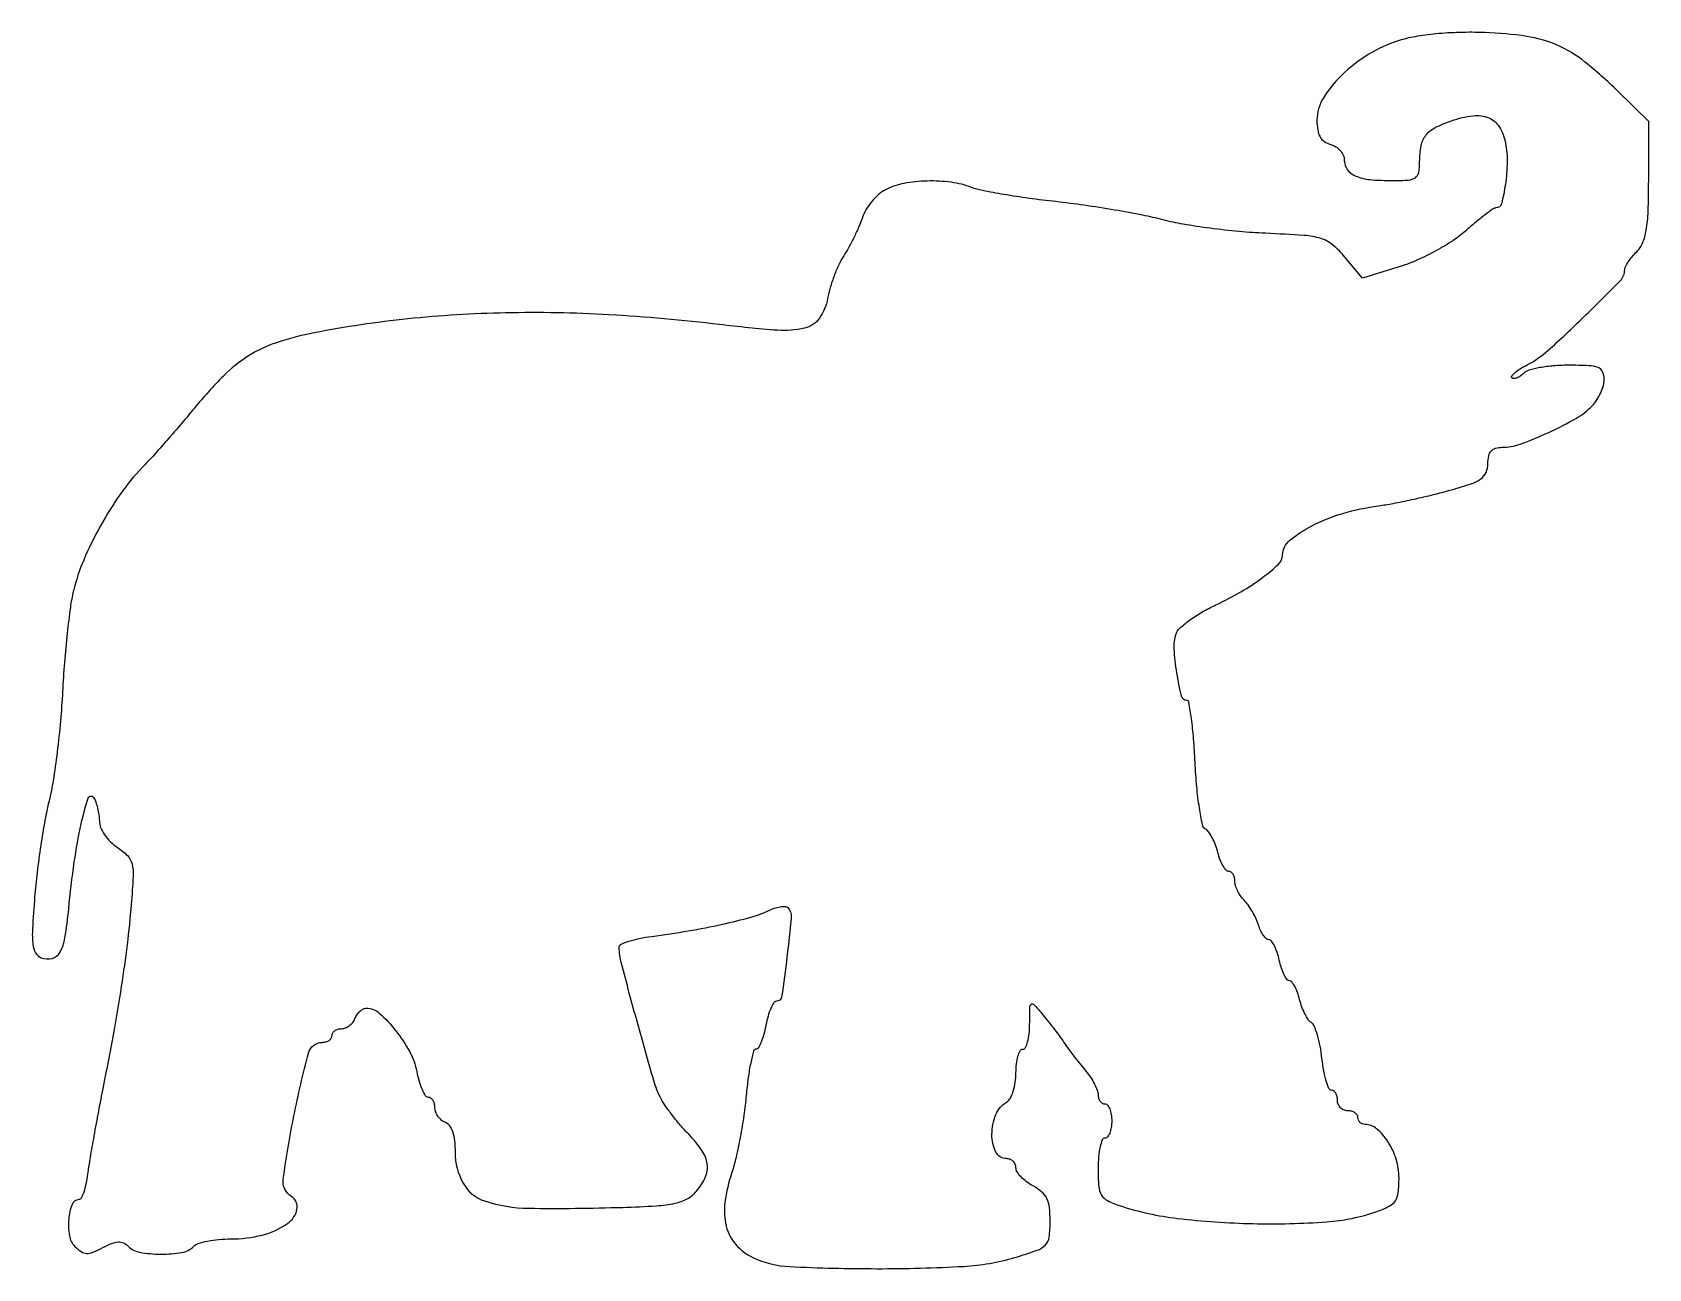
# Model space of a CAD drawing. Extents: x 0 to 236, y 0 to 181.
import ezdxf

# ---------------------------------------------------------------- set-up
doc = ezdxf.new("R2010")
doc.units = 0

msp = doc.modelspace()

# ---------------------------------------------------------------- linework, layer by layer
msp.add_lwpolyline([(199.881916, 179.433085, 0.059838), (195.509367, 177.434871, 0.056089), (191.628484, 174.421366, 0.061439), (188.894874, 171.011521, 0.139148), (188, 167.858243, 0.037444), (188.109008, 166.404667, 0.090529), (188.457111, 165.389285, 0.115311), (189.076822, 164.711196, 0.086456), (190, 164.289749, -0.077841), (190.764301, 163.956517, -0.072227), (191.4125, 163.39856, -0.075828), (191.84952, 162.708435, -0.103654), (192, 161.990357, 0.156383), (192.439326, 160.620062, 0.138562), (193.612734, 159.680993, 0.077376), (195.726848, 159.152184, 0.022669), (199.081787, 159, 0.016707), (201.403871, 159.077613, 0.136669), (202.394781, 159.42644, 0.199026), (202.872973, 160.176201, 0.04234), (203.015313, 161.75, -0.044881), (203.239955, 164.100817, -0.119366), (203.926863, 165.628399, -0.1104), (205.274472, 166.742216, -0.035341), (207.681815, 167.76041, -0.051097), (210.826029, 168.487912, -0.130886), (213.12233, 168.175962, -0.160253), (214.674426, 166.833451, -0.08884), (215.571983, 164.467987, -0.050161), (215.811276, 161.666457, -0.03299), (215.549278, 158.438376, -0.027072), (214.97515, 155.621592, -0.34097), (214.170545, 154.999218, 0.155224), (213.756204, 154.866879, 0.007625), (212.582785, 154.007011, 0.011748), (211.208934, 152.916023, 0.008161), (209.70702, 151.622589, -0.036909), (207.850993, 150.201376, -0.019886), (205.378527, 148.719503, -0.019703), (202.725304, 147.402406, -0.029166), (200.298035, 146.480292), (194.68203, 144.713842), (192.091015, 147.810654, 0.044111), (190.284265, 149.619311, 0.101863), (188.601538, 150.527114, 0.055831), (186.126465, 150.977914, 0.006503), (180.5, 151.291117, -0.012467), (176.61502, 151.553884, -0.009527), (172.38125, 152.027994, -0.00965), (168.431079, 152.624481, -0.022322), (165.5, 153.260891, 0.016145), (162.527912, 153.94474, 0.006463), (158.420692, 154.696121, 0.006388), (153.96918, 155.392776, 0.008015), (149.825759, 155.919455, -0.006601), (145.928277, 156.403678, -0.007559), (142.217574, 156.971806, -0.006904), (139.088564, 157.54394, -0.042191), (137.51066, 157.995947, 0.057903), (134.539714, 158.747103, 0.03874), (131.034818, 158.938396, 0.039238), (127.634559, 158.592581, 0.071993), (125, 157.709186, 0.064388), (123.968762, 157.009921, 0.038578), (122.937549, 155.94478, 0.03803), (122.059793, 154.705009, 0.053178), (121.48953, 153.473928, -0.019696), (120.982106, 152.153643, -0.012098), (120.286629, 150.639216, -0.012125), (119.524709, 149.171945, -0.021127), (118.813506, 148, 0.038126), (118.125496, 146.77426, 0.018939), (117.435398, 145.130075, 0.01868), (116.845526, 143.362878, 0.026019), (116.460937, 141.740681, -0.110057), (115.250617, 138.877894, -0.181008), (113.097179, 137.425292, -0.078501), (109.113599, 137.111448, -0.010332), (100.648857, 137.949833, 0.015567), (84.462816, 139.382028, 0.01939), (69.365965, 139.659029, 0.020561), (55.097366, 138.779759, 0.022618), (41.400867, 136.739304, 0.031364), (35.908934, 135.302858, 0.060583), (31.80416, 133.372667, 0.056759), (28.114146, 130.425355, 0.024451), (23.887678, 125.745572, -0.004909), (21.999841, 123.483532, -0.003651), (19.873111, 121.02216, -0.003691), (17.832828, 118.729759, -0.008345), (16.246927, 117.031993, 0.038523), (13.107851, 113.236539, 0.026414), (10.131959, 108.502569, 0.026543), (7.695417, 103.526211, 0.04147), (6.198764, 99, 0.024996), (5.746795, 96.604354, 0.007056), (5.282872, 92.832362, 0.007093), (4.878725, 88.549313, 0.007433), (4.603498, 84.322936, -0.009778), (4.301597, 79.999701, -0.008177), (3.816566, 75.424897, -0.00827), (3.235283, 71.255418, -0.022271), (2.642075, 68.322936, 0.016363), (2.038272, 65.509476, 0.007383), (1.422346, 61.785625, 0.0073), (0.88708, 57.831487, 0.009893), (0.52665, 54.245149, 0.005976), (0.209193, 49.612959, 0.041374), (0.26883, 47.339573, 0.10089), (0.673903, 46.075129, 0.175072), (1.498071, 45.362367, 0.153969), (3.075696, 45.266218, 0.206661), (4.200959, 46.125655, 0.087594), (4.960036, 48.297636, 0.016218), (5.507102, 52.513464, -0.010914), (6.323849, 59.377096, -0.019683), (7.335775, 64.949845, -0.023177), (8.359356, 68.716598, -0.635614), (9.13522, 68.81545, -0.054842), (9.456564, 68.159548, -0.026154), (9.72884, 67.25926, -0.025555), (9.91769, 66.278847, -0.033018), (9.984687, 65.36501, 0.09761), (10.178299, 64.418525, 0.050655), (10.756301, 63.354439, 0.047373), (11.602479, 62.336465, 0.050689), (12.607562, 61.52148, -0.05243), (14.095145, 60.306665, -0.13635), (14.764441, 59.110685, -0.073091), (14.933425, 57.303763, -0.008107), (14.647275, 53.15647, -0.009081), (14.039652, 47.293179, -0.008027), (13.197876, 41.208853, -0.006881), (12.03597, 34.328485, -0.003862), (10.444785, 26, 0.002656), (9.761676, 22.470705, 0.00257), (9.108335, 18.895313, 0.002538), (8.565457, 15.742647, 0.009445), (8.271307, 13.75, -0.019395), (8.029864, 12.312924, -0.030211), (7.700283, 11.101563, -0.030435), (7.336972, 10.209859, -0.288379), (7.003373, 10, 0.311096), (5.994962, 9.305346, 0.069658), (5.502661, 7.157204, 0.063553), (5.60162, 4.729524, 0.15567), (6.412267, 3.159162, 0.048759), (7.336447, 2.39957, 0.138448), (8.121952, 2.143292, 0.109021), (9.041092, 2.307662, 0.024318), (10.490694, 2.99502, -0.026461), (11.805736, 3.611688, -0.084217), (12.750124, 3.820434, -0.120797), (13.51177, 3.673223, -0.088743), (14.220206, 3.179794, 0.155122), (15.915751, 2.302224, 0.041337), (18.983415, 2.034072, 0.041279), (22.050154, 2.273604, 0.157518), (23.736364, 3.136364, -0.117926), (24.450667, 3.574926, -0.028218), (25.806051, 3.934676, -0.027449), (27.451656, 4.180248, -0.024155), (29.186364, 4.258277, 0.062564), (33.790778, 4.821022, 0.090814), (37.50715, 6.515148, 0.192297), (38.876211, 8.595708, 0.31462), (38.073646, 10.454484, -0.29632), (36.87225, 12.999353, -0.015689), (38.43165, 22.280623, -0.015319), (40.56057, 31.436053, -0.340205), (42.593072, 33, 0.069357), (43.130801, 33.074951, 0.08544), (43.586715, 33.29375, 0.100009), (43.891547, 33.618662, 0.139435), (44, 34, -0.138107), (44.107379, 34.381338, -0.100138), (44.409197, 34.70625, -0.085896), (44.860624, 34.925009, -0.070083), (45.393011, 35, 0.096313), (45.968559, 35.111903, 0.06686), (46.545909, 35.440625, 0.064359), (47.037471, 35.926569, 0.074185), (47.361626, 36.5, -0.059636), (47.664288, 37.07358, -0.059677), (48.093712, 37.559375, -0.065446), (48.578938, 37.8892, -0.117103), (49.045538, 38, -0.18638), (50.905378, 37.281777, -0.04092), (53.288701, 34.733377, -0.042434), (55.367235, 31.597414, -0.078929), (56.390559, 28.731677, 0.023231), (56.728166, 27.302028, 0.034771), (57.165421, 26.09618, 0.037686), (57.632457, 25.22628, 0.256072), (58.045313, 25, -0.157721), (58.409436, 24.88221, -0.097207), (58.719561, 24.550156, -0.07915), (58.928936, 24.05423, -0.060453), (59, 23.468615, 0.088478), (59.112085, 22.840167, 0.06652), (59.440625, 22.217991, 0.065663), (59.926585, 21.696157, 0.081035), (60.5, 21.361626, -0.146602), (61.143229, 20.864947, -0.074041), (61.615362, 19.945345, -0.054277), (61.906851, 18.629866, -0.02741), (62, 16.931966, 0.12756), (63.176337, 12.396087, 0.188614), (66.308981, 9.80824, 0.076857), (72.746315, 8.741696, 0.010348), (86.5, 8.878106, 0.007413), (91.446781, 9.10304, 0.037858), (94.171921, 9.475807, 0.07066), (95.921536, 10.119843, 0.091882), (97.25, 11.18764, 0.071386), (98.571135, 13.258019, 0.139867), (98.85622, 15.176604, 0.117632), (98.09026, 17.183461, 0.042717), (96.151833, 19.560162, -0.014811), (94.975314, 20.848819, -0.012182), (93.795477, 22.290171, -0.012365), (92.77637, 23.667927, -0.031698), (92.129748, 24.725525, -0.051061), (91.038383, 27.431557, -0.003054), (88.644813, 35.907998, -0.00258), (86.315359, 44.527615, -0.064787), (86, 46.951227, -0.295009), (86.255398, 47.34642, -0.027229), (87.395313, 47.787064, -0.028229), (88.929596, 48.191894, -0.018014), (90.75, 48.495969, 0.009932), (96.088621, 49.299264, 0.011896), (101.077348, 50.274234, 0.012208), (105.251544, 51.301076, 0.047051), (107.748493, 52.239954, -0.031169), (108.655016, 52.614039, -0.041426), (109.519456, 52.831317, -0.047089), (110.229983, 52.880662, -0.192482), (110.619843, 52.71349, -0.221916), (111.127653, 51.316463, -0.007983), (110.52148, 45.513119, -0.006629), (109.737449, 39.666175, -0.371912), (108.965719, 39, 0.258547), (108.586564, 38.789896, 0.036579), (108.154807, 37.971875, 0.034085), (107.749176, 36.840928, 0.0227), (107.434022, 35.5, -0.020978), (107.123708, 34.158956, -0.031821), (106.732618, 33.028125, -0.032924), (106.321139, 32.20262, -0.266707), (105.968303, 32, 0.341038), (105.623617, 31.733955, 0.012428), (105.219349, 30.017188, 0.018129), (104.844864, 27.837701, 0.011155), (104.554876, 25.25, -0.013501), (104.214289, 22.334436, -0.010198), (103.688892, 19.153343, -0.01033), (103.07218, 16.183363, -0.02342), (102.455453, 13.974145, 0.04638), (101.452562, 9.619738, 0.094089), (101.641401, 6.12291, 0.11837), (103.018706, 3.459298, 0.10409), (105.514059, 1.560353, 0.099595), (110.944985, 0.205212, 0.011358), (123.640044, -0.09037, 0.013637), (136.368062, 0.249647, 0.058741), (143.818499, 1.538741, 0.012222), (147.079451, 2.594525, 0.116032), (148.306979, 3.37889, 0.163466), (148.855421, 4.522679, 0.030771), (149, 6.869761, 0.029351), (148.883627, 8.850504, 0.084216), (148.496989, 10.16822, 0.101459), (147.747523, 11.142581, 0.055433), (146.5, 12, -0.038233), (145.543363, 12.610243, -0.043483), (144.734375, 13.335921, -0.048383), (144.173639, 14.064377, -0.140753), (144, 14.66898, 0.103788), (143.893428, 15.176861, 0.098941), (143.590803, 15.609013, 0.096758), (143.138712, 15.898617, 0.094484), (142.606989, 16, -0.287166), (141.060413, 16.968081, -0.115143), (140.484611, 19.507755, -0.094593), (141.062683, 22.435335, -0.163777), (142.659473, 24.29969, 0.13805), (143.175284, 24.843966, 0.044691), (143.60622, 25.878, 0.040622), (143.90111, 27.170339, 0.035801), (144, 28.54969, -0.027422), (144.07256, 29.871736, -0.043137), (144.29375, 30.986471, -0.053257), (144.614451, 31.769972, -0.275647), (145, 32, 0.28368), (145.386134, 32.238251, 0.049521), (145.70625, 33.073072, 0.040954), (145.927511, 34.253191, 0.025875), (146, 35.65301, -0.004625), (146.022673, 38.104108, -0.20629), (146.228803, 38.55911, -0.410792), (146.594951, 38.544091, -0.011494), (147.75, 37.246281, -0.007988), (148.528811, 36.299377, -0.004764), (149.426563, 35.149294, -0.004768), (150.299303, 33.986203, -0.00823), (151, 33, 0.00823), (151.700697, 32.013797, 0.004768), (152.573437, 30.850706, 0.004764), (153.471189, 29.700623, 0.007988), (154.25, 28.753719, -0.028921), (154.919751, 27.866182, -0.028529), (155.485938, 26.90335, -0.029762), (155.881786, 26.004978, -0.089117), (156, 25.34699, 0.072596), (156.075129, 24.832267, 0.087407), (156.29375, 24.395678, 0.100487), (156.618656, 24.103813, 0.133682), (157, 24, -0.226478), (157.382936, 23.817169, -0.074992), (157.70625, 23.265625, -0.057076), (157.926884, 22.457356, -0.038131), (158, 21.5, -0.038131), (157.926884, 20.542644, -0.057076), (157.70625, 19.734375, -0.074992), (157.382936, 19.182831, -0.226478), (157, 19, 0.308444), (156.611698, 18.735276, 0.037937), (156.29375, 17.700906, 0.034295), (156.072297, 16.272559, 0.021317), (156, 14.577552, 0.018117), (156.095803, 11.934455, 0.116215), (156.493548, 10.665984, 0.146638), (157.374473, 9.854563, 0.0346), (159.25, 9.096787, 0.049644), (167.624266, 7.26279, 0.023574), (178.651368, 6.497906, 0.023173), (189.429105, 6.759046, 0.066411), (196.75, 8.2674, 0.033487), (198.56084, 9.038927, 0.130373), (199.461487, 9.843314, 0.119875), (199.885462, 11.027172, 0.026328), (200, 13.200888, 0.075731), (199.588609, 15.901441, 0.067036), (198.385664, 18.481923, 0.075144), (196.731872, 20.367139, 0.176987), (195, 21, -0.099038), (194.618362, 21.076342, -0.097945), (194.29375, 21.29375, -0.097945), (194.076342, 21.618362, -0.099038), (194, 22, 0.148195), (193.884432, 22.381354, 0.098894), (193.559375, 22.70625, 0.082425), (193.073457, 22.925306, 0.064853), (192.5, 23, -0.099038), (191.927543, 23.114514, -0.097945), (191.440625, 23.440625, -0.097945), (191.114514, 23.927543, -0.099038), (191, 24.5, 0.056055), (190.935472, 25.073771, 0.075536), (190.744453, 25.559375, 0.094814), (190.461943, 25.884999, 0.168342), (190.130052, 26, -0.302191), (189.762232, 26.244645, -0.026177), (189.362562, 27.358206, -0.027555), (189.001607, 28.851598, -0.017456), (188.738949, 30.623681, 0.018952), (188.464065, 32.440766, 0.02467), (188.068434, 34.07608, 0.023656), (187.618895, 35.371571, 0.160332), (187.188181, 35.883698, -0.106767), (186.745586, 36.309704, -0.030318), (186.259007, 37.13798, -0.029061), (185.809897, 38.164482, -0.02711), (185.470876, 39.260017, 0.026185), (185.148241, 40.309464, 0.037571), (184.746628, 41.19513, 0.041872), (184.328794, 41.826621, 0.229552), (183.971047, 42, -0.244416), (183.615681, 42.184751, -0.039028), (183.203921, 42.88125, -0.03568), (182.811532, 43.850787, -0.024263), (182.5, 45, 0.025496), (182.185446, 46.149138, 0.03719), (181.78403, 47.11875, 0.041416), (181.35958, 47.811597, 0.238992), (180.987932, 48, -0.19116), (180.612009, 48.149174, -0.05041), (180.179965, 48.647237, -0.043683), (179.765789, 49.359842, -0.032974), (179.435456, 50.20336, 0.032051), (179.06791, 51.147025, 0.022315), (178.539692, 52.161354, 0.022588), (177.942831, 53.092733, 0.042607), (177.368068, 53.774789, -0.045574), (176.844489, 54.403626, -0.037085), (176.40187, 55.16063, -0.038439), (176.098046, 55.925485, -0.075462), (176, 56.571429, 0.060524), (175.933629, 57.117724, 0.079205), (175.738095, 57.580357, 0.097239), (175.448465, 57.890114, 0.157559), (175.108408, 58, -0.219064), (174.719234, 58.179103, -0.046356), (174.276712, 58.80487, -0.040512), (173.857636, 59.690683, -0.028761), (173.529124, 60.739983, 0.029095), (173.184204, 61.83912, 0.030221), (172.717621, 62.876465, 0.031706), (172.205806, 63.717865, 0.102188), (171.732254, 64.165476, -0.205621), (171.267928, 64.827522, -0.012311), (170.818442, 67.277863, -0.016581), (170.436938, 70.347711, -0.010677), (170.189219, 73.925493, 0.008142), (169.966039, 77.404738, 0.013424), (169.650808, 80.334363, 0.007026), (169.294897, 82.720172, 0.367484), (168.965579, 83, -0.348577), (168.18682, 83.618005, -0.01762), (167.51918, 87.017337, -0.024884), (167.136175, 90.519125, -0.091886), (167.410348, 92.717531, -0.132424), (167.955378, 93.566642, -0.026704), (169.359043, 94.709731, -0.026475), (171.18591, 95.899083, -0.022058), (173.241121, 96.969192, 0.022686), (176.876945, 98.8681, 0.028797), (180.035801, 100.956936, 0.027708), (182.392784, 102.931073, 0.201443), (182.982723, 104.25, -0.215891), (184.004002, 106.373486, -0.055682), (187.249945, 108.52809, -0.047547), (191.797465, 110.343011, -0.037145), (197, 111.454349, 0.012994), (199.131785, 111.803151, 0.006116), (201.867188, 112.35879, 0.006056), (204.719829, 113.010925, 0.008484), (207.25, 113.667298, 0.012001), (210.425771, 114.631582, 0.071329), (211.974498, 115.401231, 0.141111), (212.730314, 116.322992, 0.101958), (213, 117.631775, -0.050403), (213.112254, 118.742515, -0.129016), (213.46692, 119.461876, -0.144905), (214.098043, 119.864912, -0.070244), (215.054864, 120, 0.087446), (217.707645, 120.467523, 0.020659), (221.882891, 122.184786, 0.021335), (225.932042, 124.262962, 0.073574), (228.25, 126.075827, 0.047737), (228.919864, 126.930463, 0.036491), (229.485938, 127.975495, 0.037437), (229.87389, 129.042785, 0.068559), (230, 129.958187, 0.109772), (229.759744, 131.039339, 0.193807), (229.101067, 131.653688, 0.08181), (227.732379, 131.937507, 0.010303), (224.7, 132, 0.020512), (222.58414, 131.913164, 0.024629), (220.609271, 131.652396, 0.024464), (218.996922, 131.275809, 0.12744), (218.216667, 130.816667, -0.04161), (217.725844, 130.401382, -0.06114), (217.229609, 130.132266, -0.080356), (216.803127, 130.039388, -0.213001), (216.518173, 130.148493, -0.377685), (216.499741, 130.439981, -0.050008), (216.961712, 130.926986, -0.038124), (217.734258, 131.49695, -0.021242), (218.751507, 132.075264, 0.064489), (221.753531, 134.143475, 0.010048), (227.025074, 139.075728, 0.00542), (232.357266, 144.383422, 0.196694), (233, 145.95405, -0.118699), (233.110818, 146.414275, -0.027636), (233.514062, 147.105922, -0.026991), (234.080133, 147.870885, -0.023595), (234.75, 148.607143, 0.098427), (235.623724, 149.914401, 0.056624), (236.148848, 151.741759, 0.033358), (236.42475, 154.491261, 0.00833), (236.5, 159.007519), (236.5, 167.657895), (231.986641, 172.078947, 0.025584), (227.129858, 176.372397, 0.064633), (223.101441, 178.807287, 0.066778), (218.664776, 180.088959, 0.02879), (212.521975, 180.645185, 0.014716), (208.861, 180.657293, 0.017371), (205.403682, 180.446613, 0.018964), (202.337562, 180.034761, 0.034432)], format="xyb", close=True)

doc.saveas('drawing.dxf')
